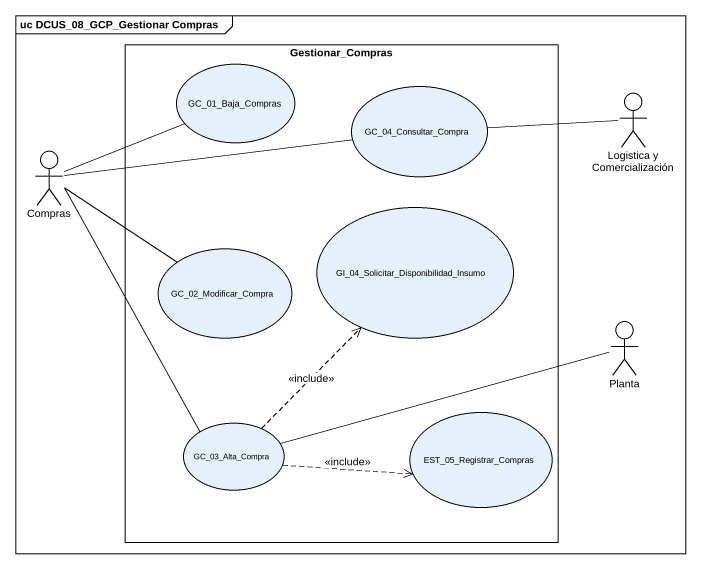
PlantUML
@startuml
mainframe uc DCUS_08_GCP_Gestionar Compras
rectangle Gestionar_Compras {
  usecase GC_01_Baja_Compras
  usecase GC_04_Consultar_Compra
  usecase "GI_04_Solicitar_Disponibilidad_Insumo" as GI_04_Solicitar
  usecase GC_02_Modificar_Compra
  usecase EST_05_Registrar_Compras
  usecase GC_03_Alta_Compra
}
actor "Logistica y Comercialización" as Logistica_y_Comercialización
actor Compras
actor Planta
Logistica_y_Comercialización -left- GC_04_Consultar_Compra
Compras -right- GC_01_Baja_Compras
Compras -right- GC_04_Consultar_Compra
Compras -right- GC_02_Modificar_Compra
Compras -- GC_03_Alta_Compra
Planta -left- GC_03_Alta_Compra
GC_03_Alta_Compra .up.> GI_04_Solicitar : <<include>>
GC_03_Alta_Compra .right.> EST_05_Registrar_Compras : <<include>>
@enduml
